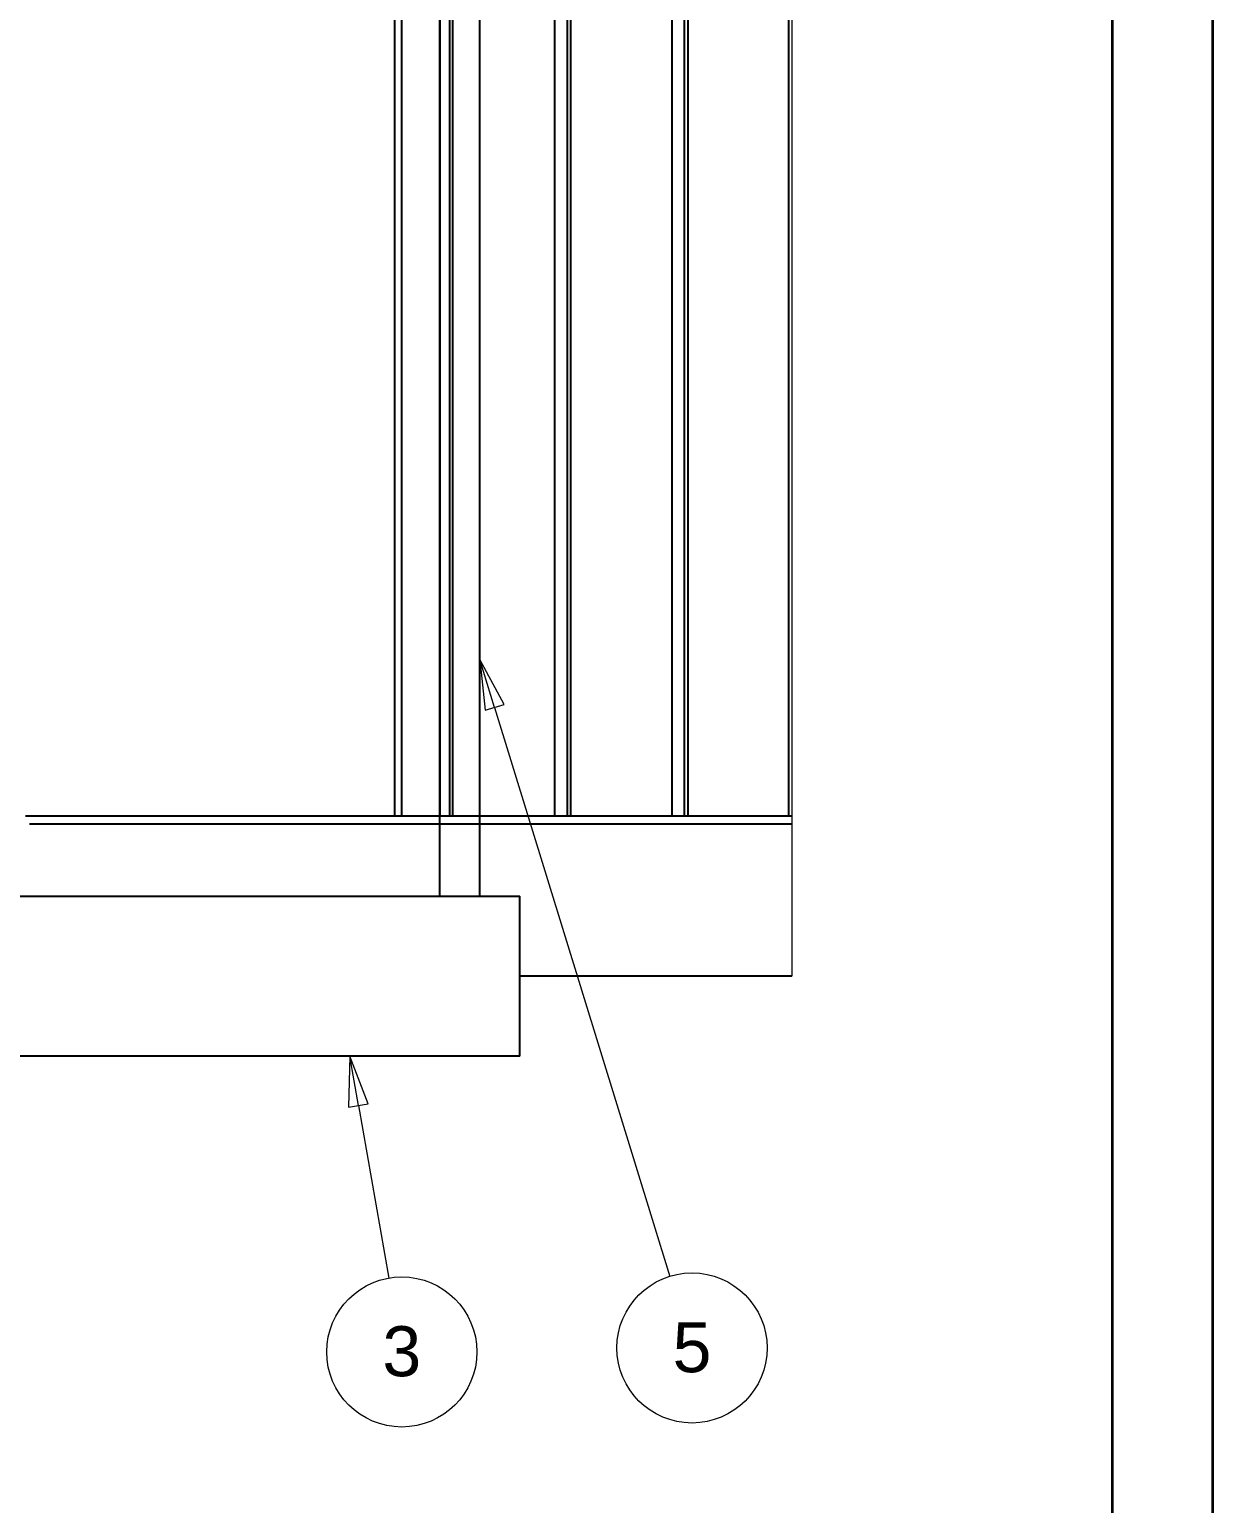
# Model space of a CAD drawing. Header units: millimetres. Extents: x -360063 to 84100, y -179792 to 59400.
# Drawn here: x 78190 to 84100, y 17404 to 24770 of the extents above; entities that cross this region are included whole.
import ezdxf

# ---------------------------------------------------------------- set-up
doc = ezdxf.new("R2010")
doc.units = ezdxf.units.MM
doc.header["$LTSCALE"] = 100
doc.layers.get('0').update_dxf_attribs({"lineweight": 18})
for name, color, linetype, lineweight in [('Border', 7, 'Continuous', 35), ('Symbol', 7, 'Continuous', 18), ('Visible', 7, 'Continuous', 25), ('Visible Narrow', 7, 'Continuous', 18)]:
    doc.layers.add(name, color=color, linetype=linetype, lineweight=lineweight)
doc.styles.add('Note Text', font='arial.ttf')

# ---------------------------------------------------------------- blocks, each defined once
blk = doc.blocks.new('Borders Bigadan Border')
at = {"layer": 'Border'}
for p, q in [((841, 594), (841, 0)), ((836, 5), (836, 589))]:
    blk.add_line(p, q, dxfattribs=at)
blk = doc.blocks.new('Balloon2')
at = {"layer": 'Symbol'}
for p, q in [((797.899, 196.392), (797.84, 193.843)), ((798.332, 193.93), (797.899, 196.392)), ((798.824, 194.016), (797.899, 196.392)), ((797.84, 193.843), (798.824, 194.016)), ((798.332, 193.93), (799.85, 185.306))]:
    blk.add_line(p, q, dxfattribs=at)
at = {"layer": 'Symbol', "flags": 128}
blk.add_lwpolyline([(798.824, 194.016), (797.899, 196.392), (797.84, 193.843), (798.824, 194.016)], dxfattribs=at)
at = {"layer": 'Symbol'}
blk.add_circle((800.5, 181.613), 3.75, dxfattribs=at)
blk.add_solid([(798.824, 194.016), (797.899, 196.392), (797.84, 193.843), (798.824, 194.016)], dxfattribs=at)
at = {"layer": 'Symbol', "insert": (800.5, 181.634), "char_height": 2.5, "attachment_point": 5, "style": 'Note Text'}
blk.add_mtext('3', dxfattribs=at)
blk = doc.blocks.new('Balloon3')
at = {"layer": 'Symbol'}
for p, q in [((805.136, 213.825), (804.4, 216.214)), ((805.613, 213.972), (804.4, 216.214)), ((804.4, 216.214), (804.658, 213.678)), ((804.658, 213.678), (805.613, 213.972)), ((805.136, 213.825), (813.897, 185.386))]:
    blk.add_line(p, q, dxfattribs=at)
at = {"layer": 'Symbol', "flags": 128}
blk.add_lwpolyline([(805.613, 213.972), (804.4, 216.214), (804.658, 213.678), (805.613, 213.972)], dxfattribs=at)
at = {"layer": 'Symbol'}
blk.add_circle((814.997, 181.813), 3.75, dxfattribs=at)
blk.add_solid([(805.613, 213.972), (804.4, 216.214), (804.658, 213.678), (805.613, 213.972)], dxfattribs=at)
at = {"layer": 'Symbol', "insert": (814.997, 181.834), "char_height": 2.5, "attachment_point": 5, "style": 'Note Text'}
blk.add_mtext('5', dxfattribs=at)

msp = doc.modelspace()

# ---------------------------------------------------------------- linework, layer by layer
at = {"layer": 'Visible'}
for p, q in [((80289.34, 20839.19), (80289.34, 32569.19)), ((80302.81, 32569.19), (80302.81, 20839.19)), ((80813.76, 20839.19), (80813.76, 32569.19)), ((80876.88, 20839.19), (80876.88, 32569.19)), ((80891.89, 32569.19), (80891.89, 20839.19)), ((81400.31, 20839.19), (81400.31, 32569.19)), ((81461.48, 20839.19), (81461.48, 32569.19)), ((81478.04, 32569.19), (81478.04, 20839.19)), ((81983.67, 20839.19), (81983.67, 32569.19)), ((80239.96, 25439.19), (80239.96, 20839.19)), ((80439.96, 20439.19), (80439.96, 25239.19)), ((80014.68, 20839.19), (80014.68, 25039.19)), ((80049.51, 20839.19), (80049.51, 25039.19)), ((80239.96, 20439.19), (80239.96, 25039.19)), ((81997.76, 20839.19), (78169.96, 20839.19)), ((81997.76, 20799.19), (78189.96, 20799.19)), ((69639.96, 20439.19), (80639.96, 20439.19)), ((80639.96, 19639.19), (80639.96, 20439.19)), ((81997.76, 20039.19), (80639.96, 20039.19)), ((80639.96, 19639.19), (69639.96, 19639.19))]:
    msp.add_line(p, q, dxfattribs=at)
at = {"layer": 'Visible Narrow'}
for p, q in [((81997.76, 32569.19), (81997.76, 20839.19)), ((81997.76, 20799.19), (81997.76, 20039.19))]:
    msp.add_line(p, q, dxfattribs=at)
msp.add_rational_spline([(81997.76, 20839.19), (81997.76, 20819.28), (81997.76, 20799.19)], [1, 1.00000963701, 1], degree=2, dxfattribs=at)

# ---------------------------------------------------------------- block references
at = {"xscale": 100, "yscale": 100, "zscale": 100}
msp.add_blockref('Borders Bigadan Border', (0, 0), dxfattribs=at)
at = {"layer": 'Symbol', "xscale": 100, "yscale": 100, "zscale": 100}
for name in ['Balloon3', 'Balloon2']:
    msp.add_blockref(name, (0, 0), dxfattribs=at)

doc.saveas('drawing.dxf')
